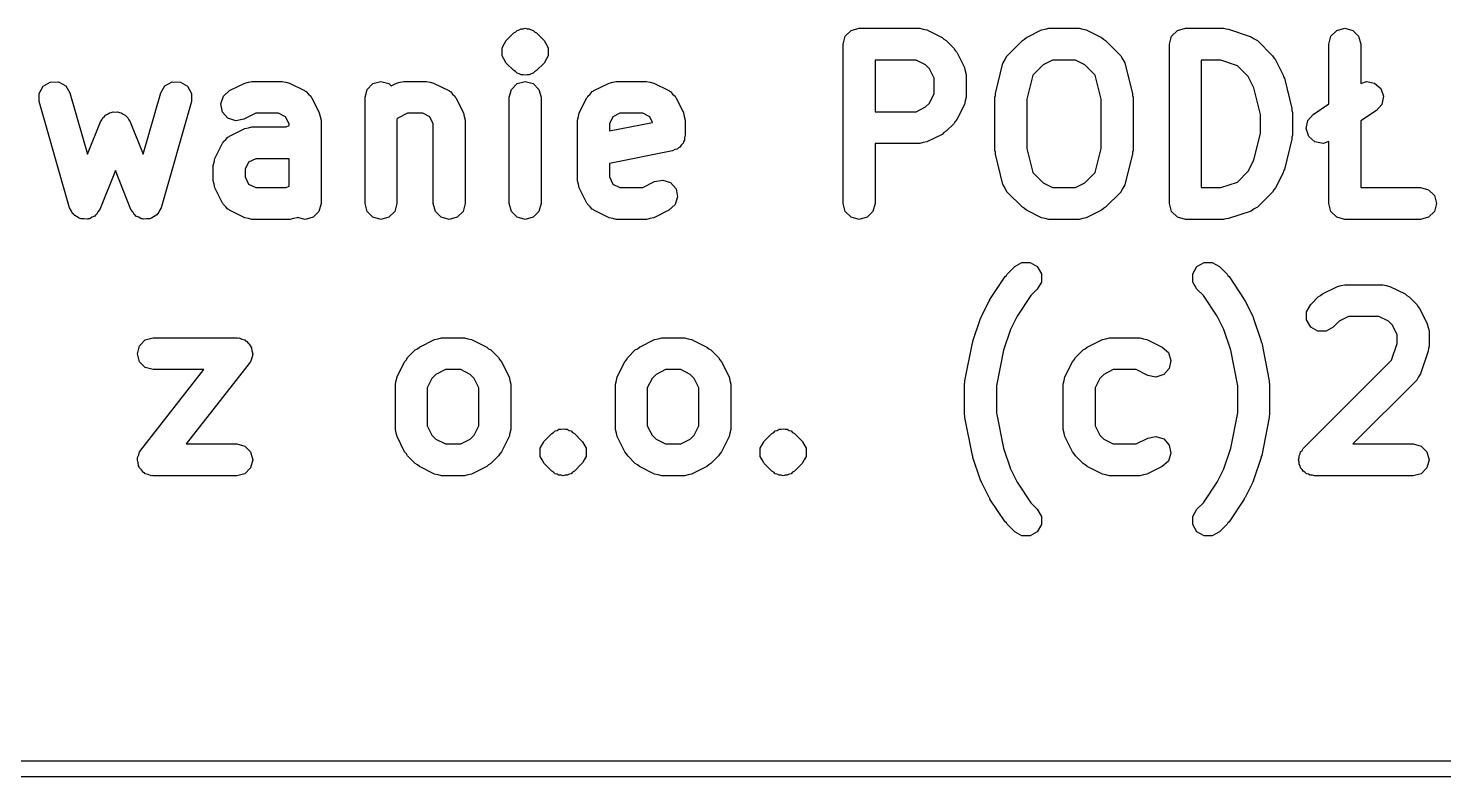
# Model space of a CAD drawing. Extents: x 10 to 287, y -200 to -10.
# Drawn here: x 55.62 to 68.94, y -122.34 to -115.3 of the extents above; entities that cross this region are included whole.
import ezdxf

# ---------------------------------------------------------------- set-up
doc = ezdxf.new("R2010")
doc.units = 0
doc.layers.add('BLACK', color=7, linetype='CONTINUOUS')

msp = doc.modelspace()

# ---------------------------------------------------------------- linework, layer by layer
at = {"layer": 'BLACK', "linetype": 'CONTINUOUS'}
for p, q in [((60.1196, -115.411), (60.1911, -115.34)), ((60.1911, -115.34), (60.2082, -115.33)), ((60.1911, -115.34), (60.1911, -115.34)), ((60.1911, -115.34), (60.1911, -115.34)), ((60.2082, -115.33), (60.2221, -115.316)), ((60.2221, -115.316), (60.2412, -115.311)), ((60.2412, -115.311), (60.2583, -115.301)), ((60.2583, -115.301), (60.2781, -115.301)), ((60.2781, -115.301), (60.2971, -115.296)), ((60.2971, -115.296), (60.3162, -115.301)), ((60.3162, -115.301), (60.336, -115.301)), ((60.336, -115.301), (60.3531, -115.311)), ((60.3531, -115.311), (60.3721, -115.316)), ((60.3721, -115.316), (60.3861, -115.33)), ((60.3861, -115.33), (60.4032, -115.34)), ((60.4032, -115.34), (60.4032, -115.34)), ((60.4032, -115.34), (60.4032, -115.34)), ((60.4032, -115.34), (60.4746, -115.411)), ((63.3101, -115.371), (63.365, -115.316)), ((63.365, -115.316), (63.44, -115.296)), ((63.44, -115.296), (64.0114, -115.296)), ((64.0114, -115.296), (64.0447, -115.305)), ((64.0447, -115.305), (64.0785, -115.312)), ((64.0785, -115.312), (64.2214, -115.383)), ((65.0158, -115.383), (65.1586, -115.312)), ((65.1586, -115.312), (65.1924, -115.305)), ((65.1924, -115.305), (65.2257, -115.296)), ((65.2257, -115.296), (65.5114, -115.296)), ((65.5114, -115.296), (65.5447, -115.305)), ((65.5447, -115.305), (65.5785, -115.312)), ((65.5785, -115.312), (65.7214, -115.383)), ((66.3815, -115.371), (66.4364, -115.316)), ((66.4364, -115.316), (66.5114, -115.296)), ((66.5114, -115.296), (66.8686, -115.296)), ((66.8686, -115.296), (66.8919, -115.302)), ((66.8919, -115.302), (66.916, -115.304)), ((66.916, -115.304), (67.1303, -115.375)), ((67.8815, -115.371), (67.9364, -115.316)), ((67.9364, -115.316), (68.0114, -115.296)), ((68.0114, -115.296), (68.0864, -115.316)), ((68.0864, -115.316), (68.1413, -115.371)), ((60.0808, -115.479), (60.1036, -115.439)), ((60.0808, -115.556), (60.0808, -115.479)), ((60.1036, -115.439), (60.1196, -115.411)), ((60.4746, -115.411), (60.4746, -115.411)), ((60.4746, -115.411), (60.4746, -115.411)), ((60.4746, -115.411), (60.4907, -115.439)), ((60.4907, -115.439), (60.5135, -115.479)), ((60.5135, -115.479), (60.5135, -115.556)), ((63.29, -115.446), (63.3101, -115.371)), ((63.29, -116.946), (63.29, -115.446)), ((64.2214, -115.383), (64.2394, -115.399)), ((64.2394, -115.399), (64.2604, -115.411)), ((64.2604, -115.411), (64.3318, -115.483)), ((64.3318, -115.483), (64.3439, -115.504)), ((64.8339, -115.554), (64.9768, -115.411)), ((64.9768, -115.411), (64.9977, -115.399)), ((64.9977, -115.399), (65.0158, -115.383)), ((65.7214, -115.383), (65.7394, -115.399)), ((65.7394, -115.399), (65.7604, -115.411)), ((65.7604, -115.411), (65.9032, -115.554)), ((66.3614, -115.446), (66.3815, -115.371)), ((66.3614, -116.946), (66.3614, -115.446)), ((67.1303, -115.375), (67.1591, -115.394)), ((67.1591, -115.394), (67.1889, -115.411)), ((67.1889, -115.411), (67.3318, -115.554)), ((67.8614, -115.446), (67.8815, -115.371)), ((67.8614, -116.009), (67.8614, -115.446)), ((68.1413, -115.371), (68.1614, -115.446)), ((68.1614, -115.446), (68.1614, -115.815)), ((60.0971, -115.585), (60.0808, -115.556)), ((60.1196, -115.624), (60.0971, -115.585)), ((60.1911, -115.695), (60.1196, -115.624)), ((60.4746, -115.624), (60.4032, -115.695)), ((60.4971, -115.585), (60.4746, -115.624)), ((60.4746, -115.624), (60.4746, -115.624)), ((60.5135, -115.556), (60.4971, -115.585)), ((63.59, -115.596), (63.59, -116.082)), ((63.976, -115.596), (63.59, -115.596)), ((64.0654, -115.641), (63.976, -115.596)), ((64.3439, -115.504), (64.3599, -115.522)), ((64.3599, -115.522), (64.4313, -115.665)), ((64.7231, -115.91), (64.7945, -115.624)), ((64.7945, -115.624), (64.7951, -115.623)), ((64.7951, -115.622), (64.8139, -115.589)), ((64.7951, -115.623), (64.7951, -115.622)), ((64.8139, -115.589), (64.8322, -115.556)), ((64.8322, -115.556), (64.8333, -115.555)), ((64.8333, -115.555), (64.8339, -115.554)), ((65.2611, -115.596), (65.1717, -115.641)), ((65.476, -115.596), (65.2611, -115.596)), ((65.5654, -115.641), (65.476, -115.596)), ((65.9032, -115.554), (65.9039, -115.555)), ((65.9039, -115.555), (65.905, -115.556)), ((65.905, -115.556), (65.9232, -115.589)), ((65.9232, -115.589), (65.942, -115.622)), ((65.942, -115.622), (65.942, -115.623)), ((65.942, -115.623), (65.9427, -115.624)), ((65.9427, -115.624), (66.0141, -115.91)), ((66.6614, -115.596), (66.6614, -116.796)), ((66.8442, -115.596), (66.6614, -115.596)), ((67.0018, -115.649), (66.8442, -115.596)), ((67.3318, -115.554), (67.3439, -115.575)), ((67.3439, -115.575), (67.3599, -115.593)), ((67.3599, -115.593), (67.4313, -115.736)), ((60.2057, -115.703), (60.1911, -115.695)), ((60.2082, -115.705), (60.2057, -115.703)), ((60.2221, -115.719), (60.2082, -115.705)), ((60.2412, -115.724), (60.2221, -115.719)), ((60.2583, -115.734), (60.2412, -115.724)), ((60.2781, -115.734), (60.2583, -115.734)), ((60.2971, -115.739), (60.2781, -115.734)), ((60.3162, -115.734), (60.2971, -115.739)), ((60.336, -115.734), (60.3162, -115.734)), ((60.3531, -115.724), (60.336, -115.734)), ((60.3721, -115.719), (60.3531, -115.724)), ((60.3861, -115.705), (60.3721, -115.719)), ((60.4032, -115.695), (60.3861, -115.705)), ((64.1024, -115.678), (64.0654, -115.641)), ((64.1471, -115.767), (64.1024, -115.678)), ((64.4313, -115.665), (64.4382, -115.698)), ((64.4382, -115.698), (64.4471, -115.732)), ((64.4471, -115.732), (64.4471, -115.946)), ((65.0754, -115.737), (65.0186, -115.965)), ((65.1717, -115.641), (65.0754, -115.737)), ((65.6617, -115.737), (65.5654, -115.641)), ((65.7186, -115.965), (65.6617, -115.737)), ((67.1024, -115.749), (67.0018, -115.649)), ((67.1556, -115.856), (67.1024, -115.749)), ((67.4313, -115.736), (67.4346, -115.752)), ((67.4346, -115.752), (67.4427, -115.767)), ((55.7231, -115.91), (55.7608, -115.842)), ((55.7608, -115.842), (55.8274, -115.802)), ((55.8274, -115.802), (55.905, -115.801)), ((55.905, -115.801), (55.9729, -115.838)), ((55.9729, -115.838), (56.0128, -115.905)), ((56.8672, -115.905), (56.9071, -115.838)), ((56.9071, -115.838), (56.975, -115.801)), ((56.975, -115.801), (57.0526, -115.802)), ((57.0526, -115.802), (57.1192, -115.842)), ((57.1192, -115.842), (57.1569, -115.91)), ((57.4577, -115.935), (57.5158, -115.883)), ((57.5158, -115.883), (57.6586, -115.812)), ((57.6586, -115.812), (57.6924, -115.805)), ((57.6924, -115.805), (57.7257, -115.796)), ((57.7257, -115.796), (58.0114, -115.796)), ((58.0114, -115.796), (58.0447, -115.805)), ((58.0447, -115.805), (58.0785, -115.812)), ((58.0785, -115.812), (58.2214, -115.883)), ((58.2214, -115.883), (58.2282, -115.889)), ((58.2282, -115.889), (58.2369, -115.892)), ((58.2369, -115.892), (58.2569, -115.915)), ((58.79, -115.946), (58.8101, -115.871)), ((58.8101, -115.871), (58.865, -115.816)), ((58.865, -115.816), (58.94, -115.796)), ((58.94, -115.796), (59.015, -115.816)), ((59.015, -115.816), (59.0362, -115.837)), ((59.0362, -115.837), (59.0872, -115.812)), ((59.0872, -115.812), (59.121, -115.805)), ((59.121, -115.805), (59.1543, -115.796)), ((59.1543, -115.796), (59.3686, -115.796)), ((59.3686, -115.796), (59.4019, -115.805)), ((59.4019, -115.805), (59.4357, -115.812)), ((59.4357, -115.812), (59.5785, -115.883)), ((59.5785, -115.883), (59.5854, -115.889)), ((59.5854, -115.889), (59.5941, -115.892)), ((59.5941, -115.892), (59.6141, -115.915)), ((60.1471, -115.946), (60.1672, -115.871)), ((60.1672, -115.871), (60.2221, -115.816)), ((60.2221, -115.816), (60.2971, -115.796)), ((60.2971, -115.796), (60.3721, -115.816)), ((60.3721, -115.816), (60.427, -115.871)), ((60.427, -115.871), (60.4471, -115.946)), ((60.9088, -115.915), (60.9288, -115.892)), ((60.9288, -115.892), (60.9375, -115.889)), ((60.9375, -115.889), (60.9443, -115.883)), ((60.9443, -115.883), (61.0872, -115.812)), ((61.0872, -115.812), (61.121, -115.805)), ((61.121, -115.805), (61.1543, -115.796)), ((61.1543, -115.796), (61.44, -115.796)), ((61.44, -115.796), (61.4733, -115.805)), ((61.4733, -115.805), (61.5071, -115.812)), ((61.5071, -115.812), (61.6499, -115.883)), ((61.6499, -115.883), (61.6568, -115.889)), ((61.6568, -115.889), (61.6655, -115.892)), ((61.6655, -115.892), (61.6855, -115.915)), ((64.1471, -115.911), (64.1471, -115.767)), ((67.2186, -116.107), (67.1556, -115.856)), ((67.4427, -115.767), (67.5141, -116.053)), ((68.1614, -115.815), (68.2161, -115.796)), ((68.2161, -115.796), (68.2922, -115.812)), ((68.2922, -115.812), (68.3505, -115.863)), ((68.3505, -115.863), (68.3754, -115.936)), ((55.7243, -115.987), (55.7231, -115.91)), ((56.0101, -116.987), (55.7243, -115.987)), ((56.0128, -115.905), (56.178, -116.483)), ((56.702, -116.483), (56.8672, -115.905)), ((57.1557, -115.987), (56.8699, -116.987)), ((57.1569, -115.91), (57.1557, -115.987)), ((57.4331, -116.009), (57.4577, -115.935)), ((57.4487, -116.085), (57.4331, -116.009)), ((58.2569, -115.915), (58.2795, -115.935)), ((58.2795, -115.935), (58.2824, -115.944)), ((58.2824, -115.944), (58.2884, -115.95)), ((58.2884, -115.95), (58.3599, -116.093)), ((58.79, -116.946), (58.79, -115.946)), ((59.6141, -115.915), (59.6366, -115.935)), ((59.6366, -115.935), (59.6395, -115.944)), ((59.6395, -115.944), (59.6456, -115.95)), ((59.6456, -115.95), (59.717, -116.093)), ((60.1471, -116.946), (60.1471, -115.946)), ((60.4471, -115.946), (60.4471, -116.946)), ((60.8058, -116.093), (60.8773, -115.95)), ((60.8773, -115.95), (60.8834, -115.944)), ((60.8834, -115.944), (60.8863, -115.935)), ((60.8863, -115.935), (60.9088, -115.915)), ((61.6855, -115.915), (61.708, -115.935)), ((61.708, -115.935), (61.7109, -115.944)), ((61.7109, -115.944), (61.717, -115.95)), ((61.717, -115.95), (61.7884, -116.093)), ((64.0654, -116.037), (64.1024, -116)), ((64.1024, -116), (64.1471, -115.911)), ((64.4313, -116.013), (64.3599, -116.156)), ((64.4382, -115.979), (64.4313, -116.013)), ((64.4471, -115.946), (64.4382, -115.979)), ((64.7186, -115.946), (64.7234, -115.928)), ((64.7186, -116.446), (64.7186, -115.946)), ((64.7234, -115.928), (64.7231, -115.91)), ((65.0186, -115.965), (65.0186, -116.428)), ((65.7186, -116.428), (65.7186, -115.965)), ((66.0141, -115.91), (66.0138, -115.928)), ((66.0138, -115.928), (66.0186, -115.946)), ((66.0186, -115.946), (66.0186, -116.446)), ((67.7139, -116.107), (67.8614, -116.009)), ((68.3602, -116.013), (68.3089, -116.071)), ((68.3754, -115.936), (68.3602, -116.013)), ((56.3007, -116.176), (56.3136, -116.159)), ((56.3136, -116.159), (56.3221, -116.139)), ((56.3221, -116.139), (56.3365, -116.128)), ((56.3365, -116.128), (56.3472, -116.114)), ((56.3472, -116.114), (56.367, -116.105)), ((56.367, -116.105), (56.3843, -116.093)), ((56.3843, -116.093), (56.4021, -116.09)), ((56.4021, -116.09), (56.4186, -116.083)), ((56.4186, -116.083), (56.44, -116.086)), ((56.44, -116.086), (56.4614, -116.083)), ((56.4614, -116.083), (56.4779, -116.09)), ((56.4779, -116.09), (56.4957, -116.093)), ((56.4957, -116.093), (56.513, -116.105)), ((56.513, -116.105), (56.5328, -116.114)), ((56.5328, -116.114), (56.5435, -116.128)), ((56.5435, -116.128), (56.5579, -116.139)), ((56.5579, -116.139), (56.5664, -116.159)), ((56.5664, -116.159), (56.5793, -116.176)), ((57.5002, -116.143), (57.4487, -116.085)), ((57.5739, -116.167), (57.5002, -116.143)), ((57.6499, -116.152), (57.5739, -116.167)), ((57.7611, -116.096), (57.6499, -116.152)), ((57.976, -116.096), (57.7611, -116.096)), ((58.0425, -116.129), (57.976, -116.096)), ((58.0757, -116.196), (58.0425, -116.129)), ((58.3599, -116.093), (58.3668, -116.127)), ((58.3668, -116.127), (58.3757, -116.16)), ((58.3757, -116.16), (58.3757, -116.946)), ((59.1003, -116.141), (59.09, -116.151)), ((59.09, -116.151), (59.09, -116.946)), ((59.1897, -116.096), (59.1003, -116.141)), ((59.3332, -116.096), (59.1897, -116.096)), ((59.3996, -116.129), (59.3332, -116.096)), ((59.4329, -116.196), (59.3996, -116.129)), ((59.717, -116.093), (59.7239, -116.127)), ((59.7239, -116.127), (59.7329, -116.16)), ((59.7329, -116.16), (59.7329, -116.946)), ((60.79, -116.16), (60.7989, -116.127)), ((60.79, -116.732), (60.79, -116.16)), ((60.7989, -116.127), (60.8058, -116.093)), ((61.1232, -116.129), (61.09, -116.196)), ((61.1897, -116.096), (61.1232, -116.129)), ((61.4046, -116.096), (61.1897, -116.096)), ((61.4711, -116.129), (61.4046, -116.096)), ((61.4972, -116.182), (61.4711, -116.129)), ((61.7884, -116.093), (61.7954, -116.127)), ((61.7954, -116.127), (61.8043, -116.16)), ((61.8043, -116.16), (61.8043, -116.303)), ((63.59, -116.082), (63.976, -116.082)), ((63.976, -116.082), (64.0654, -116.037)), ((64.3599, -116.156), (64.3439, -116.174)), ((67.2186, -116.285), (67.2186, -116.107)), ((67.5141, -116.053), (67.5138, -116.071)), ((67.5138, -116.071), (67.5186, -116.089)), ((67.5186, -116.089), (67.5186, -116.303)), ((67.6475, -116.241), (67.6627, -116.165)), ((67.6627, -116.165), (67.7139, -116.107)), ((68.3089, -116.071), (68.1614, -116.169)), ((56.178, -116.483), (56.3007, -116.176)), ((56.5793, -116.176), (56.702, -116.483)), ((57.5158, -116.312), (57.6586, -116.24)), ((57.6586, -116.24), (57.6924, -116.234)), ((57.6924, -116.234), (57.7257, -116.225)), ((57.7257, -116.225), (58.0474, -116.225)), ((58.0474, -116.225), (58.0757, -116.211)), ((58.0757, -116.211), (58.0757, -116.196)), ((59.4329, -116.946), (59.4329, -116.196)), ((61.09, -116.263), (61.4972, -116.182)), ((61.09, -116.196), (61.09, -116.263)), ((64.2214, -116.295), (64.0785, -116.366)), ((64.2394, -116.278), (64.2214, -116.295)), ((64.2604, -116.266), (64.2394, -116.278)), ((64.3318, -116.195), (64.2604, -116.266)), ((64.3439, -116.174), (64.3318, -116.195)), ((67.1556, -116.537), (67.2186, -116.285)), ((67.6723, -116.315), (67.6475, -116.241)), ((68.1614, -116.169), (68.1614, -116.796)), ((57.3773, -116.522), (57.4487, -116.379)), ((57.4487, -116.379), (57.4548, -116.372)), ((57.4548, -116.372), (57.4577, -116.363)), ((57.4577, -116.363), (57.4802, -116.343)), ((57.4802, -116.343), (57.5002, -116.321)), ((57.5002, -116.321), (57.5089, -116.318)), ((57.5089, -116.318), (57.5158, -116.312)), ((61.7399, -116.423), (61.7293, -116.433)), ((61.7533, -116.416), (61.7399, -116.423)), ((61.7669, -116.396), (61.7533, -116.416)), ((61.7842, -116.378), (61.7669, -116.396)), ((61.7881, -116.364), (61.7842, -116.378)), ((61.7964, -116.351), (61.7881, -116.364)), ((61.798, -116.327), (61.7964, -116.351)), ((61.8043, -116.303), (61.798, -116.327)), ((64.0114, -116.382), (63.59, -116.382)), ((63.59, -116.382), (63.59, -116.946)), ((64.0447, -116.373), (64.0114, -116.382)), ((64.0785, -116.366), (64.0447, -116.373)), ((65.0186, -116.428), (65.0754, -116.655)), ((65.6617, -116.655), (65.7186, -116.428)), ((67.5141, -116.34), (67.4427, -116.625)), ((67.5186, -116.303), (67.5138, -116.321)), ((67.5138, -116.321), (67.5141, -116.34)), ((67.7307, -116.366), (67.6723, -116.315)), ((67.8068, -116.381), (67.7307, -116.366)), ((67.8614, -116.363), (67.8068, -116.381)), ((67.8614, -116.946), (67.8614, -116.363)), ((57.3614, -116.589), (57.3704, -116.556)), ((57.3704, -116.556), (57.3773, -116.522)), ((57.6947, -116.558), (57.6614, -116.624)), ((57.7611, -116.525), (57.6947, -116.558)), ((58.0757, -116.525), (57.7611, -116.525)), ((58.0757, -116.782), (58.0757, -116.525)), ((61.6837, -116.45), (61.09, -116.569)), ((61.7056, -116.439), (61.6837, -116.45)), ((61.7293, -116.433), (61.7056, -116.439)), ((64.7234, -116.464), (64.7186, -116.446)), ((64.7231, -116.482), (64.7234, -116.464)), ((64.7945, -116.768), (64.7231, -116.482)), ((66.0141, -116.482), (65.9427, -116.768)), ((66.0186, -116.446), (66.0138, -116.464)), ((66.0138, -116.464), (66.0141, -116.482)), ((67.1024, -116.643), (67.1556, -116.537)), ((56.44, -116.636), (56.2936, -117.002)), ((56.5864, -117.002), (56.44, -116.636)), ((57.3614, -116.732), (57.3614, -116.589)), ((57.6614, -116.624), (57.6614, -116.696)), ((57.6614, -116.696), (57.6947, -116.763)), ((61.09, -116.569), (61.09, -116.696)), ((61.09, -116.696), (61.1232, -116.763)), ((65.0754, -116.655), (65.1717, -116.751)), ((65.5654, -116.751), (65.6617, -116.655)), ((67.0018, -116.744), (67.1024, -116.643)), ((67.4313, -116.656), (67.3599, -116.799)), ((67.4346, -116.64), (67.4313, -116.656)), ((67.4427, -116.625), (67.4346, -116.64)), ((57.3704, -116.765), (57.3614, -116.732)), ((57.3773, -116.799), (57.3704, -116.765)), ((57.4487, -116.942), (57.3773, -116.799)), ((57.6947, -116.763), (57.7611, -116.796)), ((57.7611, -116.796), (58.0474, -116.796)), ((58.0474, -116.796), (58.0757, -116.782)), ((60.7989, -116.765), (60.79, -116.732)), ((60.8058, -116.799), (60.7989, -116.765)), ((60.8773, -116.942), (60.8058, -116.799)), ((61.1232, -116.763), (61.1897, -116.796)), ((61.1897, -116.796), (61.4046, -116.796)), ((61.4046, -116.796), (61.5158, -116.74)), ((61.5158, -116.74), (61.5918, -116.725)), ((61.5918, -116.725), (61.6655, -116.749)), ((61.6655, -116.749), (61.717, -116.808)), ((61.717, -116.808), (61.7326, -116.884)), ((64.7951, -116.769), (64.7945, -116.768)), ((64.7951, -116.771), (64.7951, -116.769)), ((64.8139, -116.803), (64.7951, -116.771)), ((64.8322, -116.836), (64.8139, -116.803)), ((65.1717, -116.751), (65.2611, -116.796)), ((65.2611, -116.796), (65.476, -116.796)), ((65.476, -116.796), (65.5654, -116.751)), ((65.9232, -116.803), (65.905, -116.836)), ((65.942, -116.771), (65.9232, -116.803)), ((65.9427, -116.768), (65.942, -116.769)), ((65.942, -116.769), (65.942, -116.771)), ((66.6614, -116.796), (66.8442, -116.796)), ((66.8442, -116.796), (67.0018, -116.744)), ((67.3439, -116.817), (67.3318, -116.838)), ((67.3599, -116.799), (67.3439, -116.817)), ((68.1614, -116.796), (68.7257, -116.796)), ((68.7257, -116.796), (68.8007, -116.816)), ((68.8007, -116.816), (68.8556, -116.871)), ((57.4548, -116.949), (57.4487, -116.942)), ((57.4577, -116.957), (57.4548, -116.949)), ((57.4802, -116.977), (57.4577, -116.957)), ((58.3757, -116.946), (58.3556, -117.021)), ((58.8101, -117.021), (58.79, -116.946)), ((59.09, -116.946), (59.0699, -117.021)), ((59.453, -117.021), (59.4329, -116.946)), ((59.7329, -116.946), (59.7128, -117.021)), ((60.1672, -117.021), (60.1471, -116.946)), ((60.4471, -116.946), (60.427, -117.021)), ((60.8834, -116.949), (60.8773, -116.942)), ((60.8863, -116.957), (60.8834, -116.949)), ((60.9088, -116.977), (60.8863, -116.957)), ((61.708, -116.957), (61.6499, -117.009)), ((61.7326, -116.884), (61.708, -116.957)), ((63.3101, -117.021), (63.29, -116.946)), ((63.59, -116.946), (63.5699, -117.021)), ((64.8333, -116.837), (64.8322, -116.836)), ((64.8339, -116.838), (64.8333, -116.837)), ((64.9768, -116.981), (64.8339, -116.838)), ((65.9032, -116.838), (65.7604, -116.981)), ((65.9039, -116.837), (65.9032, -116.838)), ((65.905, -116.836), (65.9039, -116.837)), ((66.3815, -117.021), (66.3614, -116.946)), ((67.3318, -116.838), (67.1889, -116.981)), ((67.8815, -117.021), (67.8614, -116.946)), ((68.8556, -116.871), (68.8757, -116.946)), ((68.8757, -116.946), (68.8556, -117.021)), ((56.025, -117.012), (56.0101, -116.987)), ((56.0364, -117.039), (56.025, -117.012)), ((56.0447, -117.045), (56.0364, -117.039)), ((56.05, -117.054), (56.0447, -117.045)), ((56.0753, -117.068), (56.05, -117.054)), ((56.0986, -117.085), (56.0753, -117.068)), ((56.1088, -117.087), (56.0986, -117.085)), ((56.1179, -117.092), (56.1088, -117.087)), ((56.1469, -117.091), (56.1179, -117.092)), ((56.1757, -117.095), (56.1469, -117.091)), ((56.1852, -117.09), (56.1757, -117.095)), ((56.1955, -117.09), (56.1852, -117.09)), ((56.2204, -117.075), (56.1955, -117.09)), ((56.247, -117.064), (56.2204, -117.075)), ((56.2532, -117.056), (56.247, -117.064)), ((56.2621, -117.05), (56.2532, -117.056)), ((56.2762, -117.025), (56.2621, -117.05)), ((56.2936, -117.002), (56.2762, -117.025)), ((56.6038, -117.025), (56.5864, -117.002)), ((56.6179, -117.05), (56.6038, -117.025)), ((56.6268, -117.056), (56.6179, -117.05)), ((56.633, -117.064), (56.6268, -117.056)), ((56.6596, -117.075), (56.633, -117.064)), ((56.6845, -117.09), (56.6596, -117.075)), ((56.6948, -117.09), (56.6845, -117.09)), ((56.7043, -117.095), (56.6948, -117.09)), ((56.7331, -117.091), (56.7043, -117.095)), ((56.7621, -117.092), (56.7331, -117.091)), ((56.7712, -117.087), (56.7621, -117.092)), ((56.7814, -117.085), (56.7712, -117.087)), ((56.8046, -117.068), (56.7814, -117.085)), ((56.83, -117.054), (56.8046, -117.068)), ((56.8353, -117.045), (56.83, -117.054)), ((56.8436, -117.039), (56.8353, -117.045)), ((56.855, -117.012), (56.8436, -117.039)), ((56.8699, -116.987), (56.855, -117.012)), ((57.5002, -117), (57.4802, -116.977)), ((57.5089, -117.003), (57.5002, -117)), ((57.5158, -117.009), (57.5089, -117.003)), ((57.6586, -117.08), (57.5158, -117.009)), ((57.6924, -117.087), (57.6586, -117.08)), ((57.7257, -117.096), (57.6924, -117.087)), ((58.0829, -117.096), (57.7257, -117.096)), ((58.1162, -117.087), (58.0829, -117.096)), ((58.1499, -117.08), (58.1162, -117.087)), ((58.1558, -117.077), (58.1499, -117.08)), ((58.2257, -117.096), (58.1558, -117.077)), ((58.3007, -117.076), (58.2257, -117.096)), ((58.3556, -117.021), (58.3007, -117.076)), ((58.865, -117.076), (58.8101, -117.021)), ((58.94, -117.096), (58.865, -117.076)), ((59.015, -117.076), (58.94, -117.096)), ((59.0699, -117.021), (59.015, -117.076)), ((59.5079, -117.076), (59.453, -117.021)), ((59.5829, -117.096), (59.5079, -117.076)), ((59.6579, -117.076), (59.5829, -117.096)), ((59.7128, -117.021), (59.6579, -117.076)), ((60.2221, -117.076), (60.1672, -117.021)), ((60.2971, -117.096), (60.2221, -117.076)), ((60.3721, -117.076), (60.2971, -117.096)), ((60.427, -117.021), (60.3721, -117.076)), ((60.9288, -117), (60.9088, -116.977)), ((60.9375, -117.003), (60.9288, -117)), ((60.9443, -117.009), (60.9375, -117.003)), ((61.0872, -117.08), (60.9443, -117.009)), ((61.121, -117.087), (61.0872, -117.08)), ((61.1543, -117.096), (61.121, -117.087)), ((61.44, -117.096), (61.1543, -117.096)), ((61.4733, -117.087), (61.44, -117.096)), ((61.5071, -117.08), (61.4733, -117.087)), ((61.6499, -117.009), (61.5071, -117.08)), ((63.365, -117.076), (63.3101, -117.021)), ((63.44, -117.096), (63.365, -117.076)), ((63.515, -117.076), (63.44, -117.096)), ((63.5699, -117.021), (63.515, -117.076)), ((64.9977, -116.993), (64.9768, -116.981)), ((65.0158, -117.009), (64.9977, -116.993)), ((65.1586, -117.08), (65.0158, -117.009)), ((65.1924, -117.087), (65.1586, -117.08)), ((65.2257, -117.096), (65.1924, -117.087)), ((65.5114, -117.096), (65.2257, -117.096)), ((65.5447, -117.087), (65.5114, -117.096)), ((65.5785, -117.08), (65.5447, -117.087)), ((65.7214, -117.009), (65.5785, -117.08)), ((65.7394, -116.993), (65.7214, -117.009)), ((65.7604, -116.981), (65.7394, -116.993)), ((66.4364, -117.076), (66.3815, -117.021)), ((66.5114, -117.096), (66.4364, -117.076)), ((66.8686, -117.096), (66.5114, -117.096)), ((66.8919, -117.09), (66.8686, -117.096)), ((66.916, -117.088), (66.8919, -117.09)), ((67.1303, -117.017), (66.916, -117.088)), ((67.1591, -116.998), (67.1303, -117.017)), ((67.1889, -116.981), (67.1591, -116.998)), ((67.9364, -117.076), (67.8815, -117.021)), ((68.0114, -117.096), (67.9364, -117.076)), ((68.7257, -117.096), (68.0114, -117.096)), ((68.8007, -117.076), (68.7257, -117.096)), ((68.8556, -117.021), (68.8007, -117.076)), ((64.8152, -117.635), (64.8264, -117.625)), ((64.8264, -117.625), (64.8339, -117.612)), ((64.8339, -117.612), (64.9054, -117.541)), ((64.9054, -117.541), (64.9726, -117.502)), ((64.9726, -117.502), (65.0502, -117.502)), ((65.0502, -117.502), (65.1175, -117.541)), ((65.1175, -117.541), (65.1563, -117.608)), ((65.1563, -117.608), (65.1563, -117.686)), ((66.5808, -117.608), (66.6196, -117.541)), ((66.5808, -117.686), (66.5808, -117.608)), ((66.6196, -117.541), (66.6869, -117.502)), ((66.6869, -117.502), (66.7645, -117.502)), ((66.7645, -117.502), (66.8318, -117.541)), ((66.8318, -117.541), (66.9032, -117.612)), ((66.9032, -117.612), (66.9107, -117.625)), ((66.9107, -117.625), (66.9219, -117.635)), ((64.6723, -117.849), (64.8152, -117.635)), ((65.1175, -117.753), (65.0566, -117.814)), ((65.1563, -117.686), (65.1175, -117.753)), ((66.6196, -117.753), (66.5808, -117.686)), ((66.6806, -117.814), (66.6196, -117.753)), ((66.9219, -117.635), (67.0648, -117.849)), ((67.8015, -117.798), (67.9443, -117.727)), ((67.9443, -117.727), (67.9781, -117.72)), ((67.9781, -117.72), (68.0114, -117.711)), ((68.0114, -117.711), (68.3686, -117.711)), ((68.3686, -117.711), (68.4019, -117.72)), ((68.4019, -117.72), (68.4357, -117.727)), ((68.4357, -117.727), (68.5785, -117.798)), ((64.5915, -118.008), (64.663, -117.865)), ((64.663, -117.865), (64.6693, -117.858)), ((64.6693, -117.858), (64.6723, -117.849)), ((65.0566, -117.814), (64.9271, -118.008)), ((66.81, -118.008), (66.6806, -117.814)), ((67.0648, -117.849), (67.0679, -117.858)), ((67.0679, -117.858), (67.0742, -117.865)), ((67.0742, -117.865), (67.1456, -118.008)), ((67.6911, -117.898), (67.7625, -117.826)), ((67.7625, -117.826), (67.7834, -117.814)), ((67.7834, -117.814), (67.8015, -117.798)), ((68.5785, -117.798), (68.5966, -117.814)), ((68.5966, -117.814), (68.6175, -117.826)), ((68.6175, -117.826), (68.6889, -117.898)), ((64.512, -118.242), (64.5834, -118.028)), ((64.5834, -118.028), (64.5894, -118.019)), ((64.5894, -118.019), (64.5915, -118.008)), ((64.9271, -118.008), (64.8646, -118.133)), ((66.8725, -118.133), (66.81, -118.008)), ((67.1456, -118.008), (67.1478, -118.019)), ((67.1478, -118.019), (67.1537, -118.028)), ((67.1537, -118.028), (67.2252, -118.242)), ((67.6523, -117.965), (67.6911, -117.898)), ((67.6523, -118.043), (67.6523, -117.965)), ((68.0468, -118.011), (67.9574, -118.056)), ((68.3332, -118.011), (68.0468, -118.011)), ((68.4226, -118.056), (68.3332, -118.011)), ((68.6889, -117.898), (68.701, -117.919)), ((68.701, -117.919), (68.717, -117.937)), ((68.717, -117.937), (68.7884, -118.08)), ((64.8646, -118.133), (64.7995, -118.328)), ((66.9376, -118.328), (66.8725, -118.133)), ((67.6911, -118.11), (67.6523, -118.043)), ((67.7583, -118.149), (67.6911, -118.11)), ((67.836, -118.149), (67.7583, -118.149)), ((67.9032, -118.11), (67.836, -118.149)), ((67.9574, -118.056), (67.9032, -118.11)), ((68.4596, -118.093), (68.4226, -118.056)), ((68.5043, -118.182), (68.4596, -118.093)), ((68.7884, -118.08), (68.7954, -118.113)), ((68.7954, -118.113), (68.8043, -118.147)), ((68.8043, -118.147), (68.8043, -118.29)), ((56.6471, -118.361), (56.6672, -118.286)), ((56.6672, -118.286), (56.7221, -118.231)), ((56.7221, -118.231), (56.7971, -118.211)), ((56.7971, -118.211), (57.5829, -118.211)), ((57.5829, -118.211), (57.5934, -118.214)), ((57.5934, -118.214), (57.6041, -118.213)), ((57.6041, -118.213), (57.6303, -118.224)), ((57.6303, -118.224), (57.6579, -118.231)), ((57.6579, -118.231), (57.6655, -118.239)), ((57.6655, -118.239), (57.6755, -118.243)), ((57.6755, -118.243), (57.6926, -118.266)), ((57.6926, -118.266), (57.7128, -118.286)), ((57.7128, -118.286), (57.7156, -118.297)), ((59.3015, -118.298), (59.4443, -118.227)), ((59.4443, -118.227), (59.4781, -118.22)), ((59.4781, -118.22), (59.5114, -118.211)), ((59.5114, -118.211), (59.7257, -118.211)), ((59.7257, -118.211), (59.759, -118.22)), ((59.759, -118.22), (59.7928, -118.227)), ((59.7928, -118.227), (59.9357, -118.298)), ((61.3729, -118.298), (61.5158, -118.227)), ((61.5158, -118.227), (61.5496, -118.22)), ((61.5496, -118.22), (61.5829, -118.211)), ((61.5829, -118.211), (61.7971, -118.211)), ((61.7971, -118.211), (61.8304, -118.22)), ((61.8304, -118.22), (61.8642, -118.227)), ((61.8642, -118.227), (62.0071, -118.298)), ((64.4358, -118.617), (64.5072, -118.26)), ((64.5072, -118.26), (64.5114, -118.252)), ((64.5114, -118.252), (64.512, -118.242)), ((65.5872, -118.298), (65.7301, -118.227)), ((65.7301, -118.227), (65.7638, -118.22)), ((65.7638, -118.22), (65.7971, -118.211)), ((65.7971, -118.211), (66.0829, -118.211)), ((66.0829, -118.211), (66.1162, -118.22)), ((66.1162, -118.22), (66.1499, -118.227)), ((66.1499, -118.227), (66.2928, -118.298)), ((67.2252, -118.242), (67.2257, -118.252)), ((67.2257, -118.252), (67.2299, -118.26)), ((67.2299, -118.26), (67.3014, -118.617)), ((68.4518, -118.423), (68.5043, -118.265)), ((68.5043, -118.265), (68.5043, -118.182)), ((68.8043, -118.29), (68.798, -118.313)), ((56.6672, -118.436), (56.6471, -118.361)), ((57.7201, -118.409), (57.7128, -118.436)), ((57.7156, -118.297), (57.7221, -118.305)), ((57.7313, -118.382), (57.7201, -118.409)), ((57.7221, -118.305), (57.7255, -118.334)), ((57.7255, -118.334), (57.7329, -118.361)), ((57.7329, -118.361), (57.73, -118.372)), ((57.73, -118.372), (57.7313, -118.382)), ((59.163, -118.437), (59.179, -118.419)), ((59.179, -118.419), (59.1911, -118.398)), ((59.1911, -118.398), (59.2625, -118.326)), ((59.2625, -118.326), (59.2834, -118.314)), ((59.2834, -118.314), (59.3015, -118.298)), ((59.9357, -118.298), (59.9537, -118.314)), ((59.9537, -118.314), (59.9746, -118.326)), ((59.9746, -118.326), (60.0461, -118.398)), ((60.0461, -118.398), (60.0581, -118.419)), ((60.0581, -118.419), (60.0742, -118.437)), ((61.2344, -118.437), (61.2504, -118.419)), ((61.2504, -118.419), (61.2625, -118.398)), ((61.2625, -118.398), (61.3339, -118.326)), ((61.3339, -118.326), (61.3548, -118.314)), ((61.3548, -118.314), (61.3729, -118.298)), ((62.0071, -118.298), (62.0252, -118.314)), ((62.0252, -118.314), (62.0461, -118.326)), ((62.0461, -118.326), (62.1175, -118.398)), ((62.1175, -118.398), (62.1296, -118.419)), ((62.1296, -118.419), (62.1456, -118.437)), ((64.7995, -118.328), (64.7329, -118.662)), ((65.4487, -118.437), (65.4647, -118.419)), ((65.4647, -118.419), (65.4768, -118.398)), ((65.4768, -118.398), (65.5482, -118.326)), ((65.5482, -118.326), (65.5691, -118.314)), ((65.5691, -118.314), (65.5872, -118.298)), ((66.2928, -118.298), (66.3509, -118.35)), ((66.3509, -118.35), (66.3754, -118.424)), ((66.3754, -118.424), (66.3599, -118.5)), ((67.0043, -118.662), (66.9376, -118.328)), ((67.6196, -119.255), (68.4518, -118.423)), ((68.7966, -118.337), (68.7252, -118.551)), ((68.798, -118.313), (68.7966, -118.337)), ((56.7221, -118.491), (56.6672, -118.436)), ((56.6792, -119.268), (57.2742, -118.511)), ((56.7971, -118.511), (56.7221, -118.491)), ((57.2742, -118.511), (56.7971, -118.511)), ((57.7008, -118.454), (57.1058, -119.211)), ((57.7051, -118.444), (57.7008, -118.454)), ((57.7128, -118.436), (57.7051, -118.444)), ((59.0915, -118.58), (59.163, -118.437)), ((59.4574, -118.556), (59.4204, -118.593)), ((59.5468, -118.511), (59.4574, -118.556)), ((59.6903, -118.511), (59.5468, -118.511)), ((59.7797, -118.556), (59.6903, -118.511)), ((59.8167, -118.593), (59.7797, -118.556)), ((60.0742, -118.437), (60.1456, -118.58)), ((61.163, -118.58), (61.2344, -118.437)), ((61.5289, -118.556), (61.4918, -118.593)), ((61.6183, -118.511), (61.5289, -118.556)), ((61.7617, -118.511), (61.6183, -118.511)), ((61.8511, -118.556), (61.7617, -118.511)), ((61.8881, -118.593), (61.8511, -118.556)), ((62.1456, -118.437), (62.217, -118.58)), ((65.3773, -118.58), (65.4487, -118.437)), ((65.7431, -118.556), (65.7061, -118.593)), ((65.8326, -118.511), (65.7431, -118.556)), ((66.0474, -118.511), (65.8326, -118.511)), ((66.1586, -118.567), (66.0474, -118.511)), ((66.3084, -118.558), (66.2347, -118.582)), ((66.3599, -118.5), (66.3084, -118.558)), ((68.7252, -118.551), (68.7062, -118.58)), ((59.0757, -118.647), (59.0846, -118.613)), ((59.0757, -119.075), (59.0757, -118.647)), ((59.0846, -118.613), (59.0915, -118.58)), ((59.4204, -118.593), (59.3757, -118.682)), ((59.3757, -118.682), (59.3757, -119.04)), ((59.8614, -118.682), (59.8167, -118.593)), ((59.8614, -119.04), (59.8614, -118.682)), ((60.1456, -118.58), (60.1525, -118.613)), ((60.1525, -118.613), (60.1614, -118.647)), ((60.1614, -118.647), (60.1614, -119.075)), ((61.1471, -118.647), (61.1561, -118.613)), ((61.1471, -119.075), (61.1471, -118.647)), ((61.1561, -118.613), (61.163, -118.58)), ((61.4918, -118.593), (61.4471, -118.682)), ((61.4471, -118.682), (61.4471, -119.04)), ((61.9329, -118.682), (61.8881, -118.593)), ((61.9329, -119.04), (61.9329, -118.682)), ((62.217, -118.58), (62.2239, -118.613)), ((62.2239, -118.613), (62.2329, -118.647)), ((62.2329, -118.647), (62.2329, -119.075)), ((64.4329, -118.647), (64.4367, -118.632)), ((64.4329, -118.932), (64.4329, -118.647)), ((64.4367, -118.632), (64.4358, -118.617)), ((64.7329, -118.662), (64.7329, -118.918)), ((65.3614, -118.647), (65.3704, -118.613)), ((65.3614, -119.075), (65.3614, -118.647)), ((65.3704, -118.613), (65.3773, -118.58)), ((65.7061, -118.593), (65.6614, -118.682)), ((65.6614, -118.682), (65.6614, -119.04)), ((66.2347, -118.582), (66.1586, -118.567)), ((67.0043, -118.918), (67.0043, -118.662)), ((67.3014, -118.617), (67.3004, -118.632)), ((67.3004, -118.632), (67.3043, -118.647)), ((67.3043, -118.647), (67.3043, -118.932)), ((68.6889, -118.61), (68.0878, -119.211)), ((68.7062, -118.58), (68.6889, -118.61)), ((64.4367, -118.947), (64.4329, -118.932)), ((64.4358, -118.962), (64.4367, -118.947)), ((64.5072, -119.319), (64.4358, -118.962)), ((64.7329, -118.918), (64.7995, -119.251)), ((66.9376, -119.251), (67.0043, -118.918)), ((67.3014, -118.962), (67.2299, -119.319)), ((67.3043, -118.932), (67.3004, -118.947)), ((67.3004, -118.947), (67.3014, -118.962)), ((59.0846, -119.109), (59.0757, -119.075)), ((59.3757, -119.04), (59.4204, -119.129)), ((59.8167, -119.129), (59.8614, -119.04)), ((60.1614, -119.075), (60.1525, -119.109)), ((60.5653, -119.102), (60.5793, -119.088)), ((60.5793, -119.088), (60.5984, -119.083)), ((60.5984, -119.083), (60.6155, -119.073)), ((60.6155, -119.073), (60.6352, -119.073)), ((60.6352, -119.073), (60.6543, -119.068)), ((60.6543, -119.068), (60.6734, -119.073)), ((60.6734, -119.073), (60.6931, -119.073)), ((60.6931, -119.073), (60.7102, -119.083)), ((60.7102, -119.083), (60.7293, -119.088)), ((60.7293, -119.088), (60.7432, -119.102)), ((61.1561, -119.109), (61.1471, -119.075)), ((61.4471, -119.04), (61.4918, -119.129)), ((61.8881, -119.129), (61.9329, -119.04)), ((62.2329, -119.075), (62.2239, -119.109)), ((62.6367, -119.102), (62.6507, -119.088)), ((62.6507, -119.088), (62.6698, -119.083)), ((62.6698, -119.083), (62.6869, -119.073)), ((62.6869, -119.073), (62.7066, -119.073)), ((62.7066, -119.073), (62.7257, -119.068)), ((62.7257, -119.068), (62.7448, -119.073)), ((62.7448, -119.073), (62.7645, -119.073)), ((62.7645, -119.073), (62.7816, -119.083)), ((62.7816, -119.083), (62.8007, -119.088)), ((62.8007, -119.088), (62.8147, -119.102)), ((65.3704, -119.109), (65.3614, -119.075)), ((65.6614, -119.04), (65.7061, -119.129)), ((57.1058, -119.211), (57.5829, -119.211)), ((57.5829, -119.211), (57.6579, -119.231)), ((59.0915, -119.142), (59.0846, -119.109)), ((59.163, -119.285), (59.0915, -119.142)), ((59.4204, -119.129), (59.4574, -119.166)), ((59.4574, -119.166), (59.5468, -119.211)), ((59.5468, -119.211), (59.6903, -119.211)), ((59.6903, -119.211), (59.7797, -119.166)), ((59.7797, -119.166), (59.8167, -119.129)), ((60.1456, -119.142), (60.0742, -119.285)), ((60.1525, -119.109), (60.1456, -119.142)), ((60.438, -119.251), (60.473, -119.19)), ((60.473, -119.19), (60.4768, -119.184)), ((60.4768, -119.184), (60.5482, -119.112)), ((60.5482, -119.112), (60.5653, -119.102)), ((60.7432, -119.102), (60.7603, -119.112)), ((60.7603, -119.112), (60.8318, -119.184)), ((60.8318, -119.184), (60.8318, -119.184)), ((60.8318, -119.184), (60.8318, -119.184)), ((60.8318, -119.184), (60.8356, -119.19)), ((60.8356, -119.19), (60.8706, -119.251)), ((61.163, -119.142), (61.1561, -119.109)), ((61.2344, -119.285), (61.163, -119.142)), ((61.4918, -119.129), (61.5289, -119.166)), ((61.5289, -119.166), (61.6183, -119.211)), ((61.6183, -119.211), (61.7617, -119.211)), ((61.7617, -119.211), (61.8511, -119.166)), ((61.8511, -119.166), (61.8881, -119.129)), ((62.217, -119.142), (62.1456, -119.285)), ((62.2239, -119.109), (62.217, -119.142)), ((62.5094, -119.251), (62.5444, -119.19)), ((62.5444, -119.19), (62.5482, -119.184)), ((62.5482, -119.184), (62.6196, -119.112)), ((62.5482, -119.184), (62.5482, -119.184)), ((62.5482, -119.184), (62.5482, -119.184)), ((62.6196, -119.112), (62.6367, -119.102)), ((62.8147, -119.102), (62.8318, -119.112)), ((62.8318, -119.112), (62.9032, -119.184)), ((62.9032, -119.184), (62.907, -119.19)), ((62.907, -119.19), (62.942, -119.251)), ((65.3773, -119.142), (65.3704, -119.109)), ((65.4487, -119.285), (65.3773, -119.142)), ((65.7061, -119.129), (65.7431, -119.166)), ((65.7431, -119.166), (65.8326, -119.211)), ((65.8326, -119.211), (66.0474, -119.211)), ((66.0474, -119.211), (66.1586, -119.155)), ((66.1586, -119.155), (66.2347, -119.14)), ((66.2347, -119.14), (66.3084, -119.164)), ((66.3084, -119.164), (66.3599, -119.223)), ((66.3599, -119.223), (66.3754, -119.299)), ((68.0878, -119.211), (68.6543, -119.211)), ((68.6543, -119.211), (68.7293, -119.231)), ((56.6471, -119.361), (56.65, -119.351)), ((56.6545, -119.389), (56.6471, -119.361)), ((56.6487, -119.34), (56.6599, -119.314)), ((56.65, -119.351), (56.6487, -119.34)), ((56.6599, -119.314), (56.6672, -119.286)), ((56.6672, -119.286), (56.6749, -119.278)), ((56.6749, -119.278), (56.6792, -119.268)), ((57.6579, -119.231), (57.7128, -119.286)), ((57.7128, -119.286), (57.7329, -119.361)), ((57.7329, -119.361), (57.7128, -119.436)), ((59.179, -119.303), (59.163, -119.285)), ((59.1911, -119.324), (59.179, -119.303)), ((59.2625, -119.396), (59.1911, -119.324)), ((60.0461, -119.324), (59.9746, -119.396)), ((60.0581, -119.303), (60.0461, -119.324)), ((60.0742, -119.285), (60.0581, -119.303)), ((60.438, -119.328), (60.438, -119.251)), ((60.4568, -119.361), (60.438, -119.328)), ((60.4768, -119.396), (60.4568, -119.361)), ((60.8518, -119.361), (60.8362, -119.388)), ((60.8706, -119.328), (60.8518, -119.361)), ((60.8706, -119.251), (60.8706, -119.328)), ((61.2504, -119.303), (61.2344, -119.285)), ((61.2625, -119.324), (61.2504, -119.303)), ((61.3339, -119.396), (61.2625, -119.324)), ((62.1175, -119.324), (62.0461, -119.396)), ((62.1296, -119.303), (62.1175, -119.324)), ((62.1456, -119.285), (62.1296, -119.303)), ((62.5094, -119.328), (62.5094, -119.251)), ((62.5282, -119.361), (62.5094, -119.328)), ((62.5438, -119.388), (62.5282, -119.361)), ((62.9232, -119.361), (62.9032, -119.396)), ((62.942, -119.328), (62.9232, -119.361)), ((62.942, -119.251), (62.942, -119.328)), ((64.5114, -119.328), (64.5072, -119.319)), ((64.512, -119.337), (64.5114, -119.328)), ((64.5834, -119.551), (64.512, -119.337)), ((64.7995, -119.251), (64.8646, -119.446)), ((65.4647, -119.303), (65.4487, -119.285)), ((65.4768, -119.324), (65.4647, -119.303)), ((65.5482, -119.396), (65.4768, -119.324)), ((66.3754, -119.299), (66.3509, -119.372)), ((66.8725, -119.446), (66.9376, -119.251)), ((67.2252, -119.337), (67.1537, -119.551)), ((67.2257, -119.328), (67.2252, -119.337)), ((67.2299, -119.319), (67.2257, -119.328)), ((67.5757, -119.361), (67.5808, -119.342)), ((67.5808, -119.38), (67.5757, -119.361)), ((67.5808, -119.322), (67.5907, -119.305)), ((67.5808, -119.342), (67.5808, -119.322)), ((67.5907, -119.305), (67.5958, -119.286)), ((67.5958, -119.286), (67.6098, -119.272)), ((67.6098, -119.272), (67.6196, -119.255)), ((68.7293, -119.231), (68.7842, -119.286)), ((68.7842, -119.286), (68.8043, -119.361)), ((68.8043, -119.361), (68.7842, -119.436)), ((56.6579, -119.417), (56.6545, -119.389)), ((56.6644, -119.426), (56.6579, -119.417)), ((56.6672, -119.436), (56.6644, -119.426)), ((56.6874, -119.456), (56.6672, -119.436)), ((56.7045, -119.479), (56.6874, -119.456)), ((56.7145, -119.483), (56.7045, -119.479)), ((56.7221, -119.491), (56.7145, -119.483)), ((56.7497, -119.498), (56.7221, -119.491)), ((57.6579, -119.491), (57.5829, -119.511)), ((57.7128, -119.436), (57.6579, -119.491)), ((59.2834, -119.408), (59.2625, -119.396)), ((59.3015, -119.424), (59.2834, -119.408)), ((59.4443, -119.495), (59.3015, -119.424)), ((59.4781, -119.502), (59.4443, -119.495)), ((59.7928, -119.495), (59.759, -119.502)), ((59.9357, -119.424), (59.7928, -119.495)), ((59.9537, -119.408), (59.9357, -119.424)), ((59.9746, -119.396), (59.9537, -119.408)), ((60.5482, -119.467), (60.4768, -119.396)), ((60.5589, -119.473), (60.5482, -119.467)), ((60.5482, -119.467), (60.5482, -119.467)), ((60.5653, -119.477), (60.5589, -119.473)), ((60.5793, -119.491), (60.5653, -119.477)), ((60.5984, -119.496), (60.5793, -119.491)), ((60.7293, -119.491), (60.7102, -119.496)), ((60.7432, -119.477), (60.7293, -119.491)), ((60.7603, -119.467), (60.7432, -119.477)), ((60.8318, -119.396), (60.7603, -119.467)), ((60.8362, -119.388), (60.8318, -119.396)), ((61.3548, -119.408), (61.3339, -119.396)), ((61.3729, -119.424), (61.3548, -119.408)), ((61.5158, -119.495), (61.3729, -119.424)), ((61.5496, -119.502), (61.5158, -119.495)), ((61.8642, -119.495), (61.8304, -119.502)), ((62.0071, -119.424), (61.8642, -119.495)), ((62.0252, -119.408), (62.0071, -119.424)), ((62.0461, -119.396), (62.0252, -119.408)), ((62.5482, -119.396), (62.5438, -119.388)), ((62.6196, -119.467), (62.5482, -119.396)), ((62.6367, -119.477), (62.6196, -119.467)), ((62.6507, -119.491), (62.6367, -119.477)), ((62.6698, -119.496), (62.6507, -119.491)), ((62.8007, -119.491), (62.7816, -119.496)), ((62.8147, -119.477), (62.8007, -119.491)), ((62.8211, -119.473), (62.8147, -119.477)), ((62.8318, -119.467), (62.8211, -119.473)), ((62.9032, -119.396), (62.8318, -119.467)), ((62.8318, -119.467), (62.8318, -119.467)), ((64.8646, -119.446), (64.9271, -119.571)), ((65.5691, -119.408), (65.5482, -119.396)), ((65.5872, -119.424), (65.5691, -119.408)), ((65.7301, -119.495), (65.5872, -119.424)), ((65.7638, -119.502), (65.7301, -119.495)), ((66.1499, -119.495), (66.1162, -119.502)), ((66.2928, -119.424), (66.1499, -119.495)), ((66.3509, -119.372), (66.2928, -119.424)), ((66.81, -119.571), (66.8725, -119.446)), ((67.5808, -119.4), (67.5808, -119.38)), ((67.5907, -119.417), (67.5808, -119.4)), ((67.5958, -119.436), (67.5907, -119.417)), ((67.6098, -119.45), (67.5958, -119.436)), ((67.6196, -119.467), (67.6098, -119.45)), ((67.6367, -119.477), (67.6196, -119.467)), ((67.6507, -119.491), (67.6367, -119.477)), ((67.6698, -119.496), (67.6507, -119.491)), ((68.7293, -119.491), (68.6543, -119.511)), ((68.7842, -119.436), (68.7293, -119.491)), ((56.7759, -119.51), (56.7497, -119.498)), ((56.7866, -119.508), (56.7759, -119.51)), ((56.7971, -119.511), (56.7866, -119.508)), ((57.5829, -119.511), (56.7971, -119.511)), ((59.5114, -119.511), (59.4781, -119.502)), ((59.7257, -119.511), (59.5114, -119.511)), ((59.759, -119.502), (59.7257, -119.511)), ((60.6155, -119.506), (60.5984, -119.496)), ((60.6352, -119.506), (60.6155, -119.506)), ((60.6543, -119.511), (60.6352, -119.506)), ((60.6734, -119.506), (60.6543, -119.511)), ((60.6931, -119.506), (60.6734, -119.506)), ((60.7102, -119.496), (60.6931, -119.506)), ((61.5829, -119.511), (61.5496, -119.502)), ((61.7971, -119.511), (61.5829, -119.511)), ((61.8304, -119.502), (61.7971, -119.511)), ((62.6869, -119.506), (62.6698, -119.496)), ((62.7066, -119.506), (62.6869, -119.506)), ((62.7257, -119.511), (62.7066, -119.506)), ((62.7448, -119.506), (62.7257, -119.511)), ((62.7645, -119.506), (62.7448, -119.506)), ((62.7816, -119.496), (62.7645, -119.506)), ((64.5894, -119.56), (64.5834, -119.551)), ((64.5915, -119.571), (64.5894, -119.56)), ((64.663, -119.714), (64.5915, -119.571)), ((64.9271, -119.571), (65.0566, -119.766)), ((65.7971, -119.511), (65.7638, -119.502)), ((66.0829, -119.511), (65.7971, -119.511)), ((66.1162, -119.502), (66.0829, -119.511)), ((66.6806, -119.766), (66.81, -119.571)), ((67.1456, -119.571), (67.0742, -119.714)), ((67.1478, -119.56), (67.1456, -119.571)), ((67.1537, -119.551), (67.1478, -119.56)), ((67.6869, -119.506), (67.6698, -119.496)), ((67.7066, -119.506), (67.6869, -119.506)), ((67.7257, -119.511), (67.7066, -119.506)), ((68.6543, -119.511), (67.7257, -119.511)), ((64.6693, -119.721), (64.663, -119.714)), ((64.6723, -119.73), (64.6693, -119.721)), ((64.8152, -119.944), (64.6723, -119.73)), ((67.0648, -119.73), (66.9219, -119.944)), ((67.0679, -119.721), (67.0648, -119.73)), ((67.0742, -119.714), (67.0679, -119.721)), ((65.0566, -119.766), (65.1175, -119.826)), ((65.1175, -119.826), (65.1563, -119.894)), ((65.1563, -119.894), (65.1563, -119.971)), ((66.5808, -119.894), (66.6196, -119.826)), ((66.5808, -119.971), (66.5808, -119.894)), ((66.6196, -119.826), (66.6806, -119.766)), ((64.8264, -119.954), (64.8152, -119.944)), ((64.8339, -119.967), (64.8264, -119.954)), ((64.9054, -120.039), (64.8339, -119.967)), ((65.1563, -119.971), (65.1175, -120.039)), ((66.6196, -120.039), (66.5808, -119.971)), ((66.9032, -119.967), (66.8318, -120.039)), ((66.9107, -119.954), (66.9032, -119.967)), ((66.9219, -119.944), (66.9107, -119.954)), ((64.9726, -120.077), (64.9054, -120.039)), ((65.0502, -120.077), (64.9726, -120.077)), ((65.1175, -120.039), (65.0502, -120.077)), ((66.6869, -120.077), (66.6196, -120.039)), ((66.7645, -120.077), (66.6869, -120.077)), ((66.8318, -120.039), (66.7645, -120.077)), ((33.5659, -122.195), (206.771, -122.195)), ((206.846, -122.345), (33.4909, -122.345))]:
    msp.add_line(p, q, dxfattribs=at)

doc.saveas('drawing.dxf')
